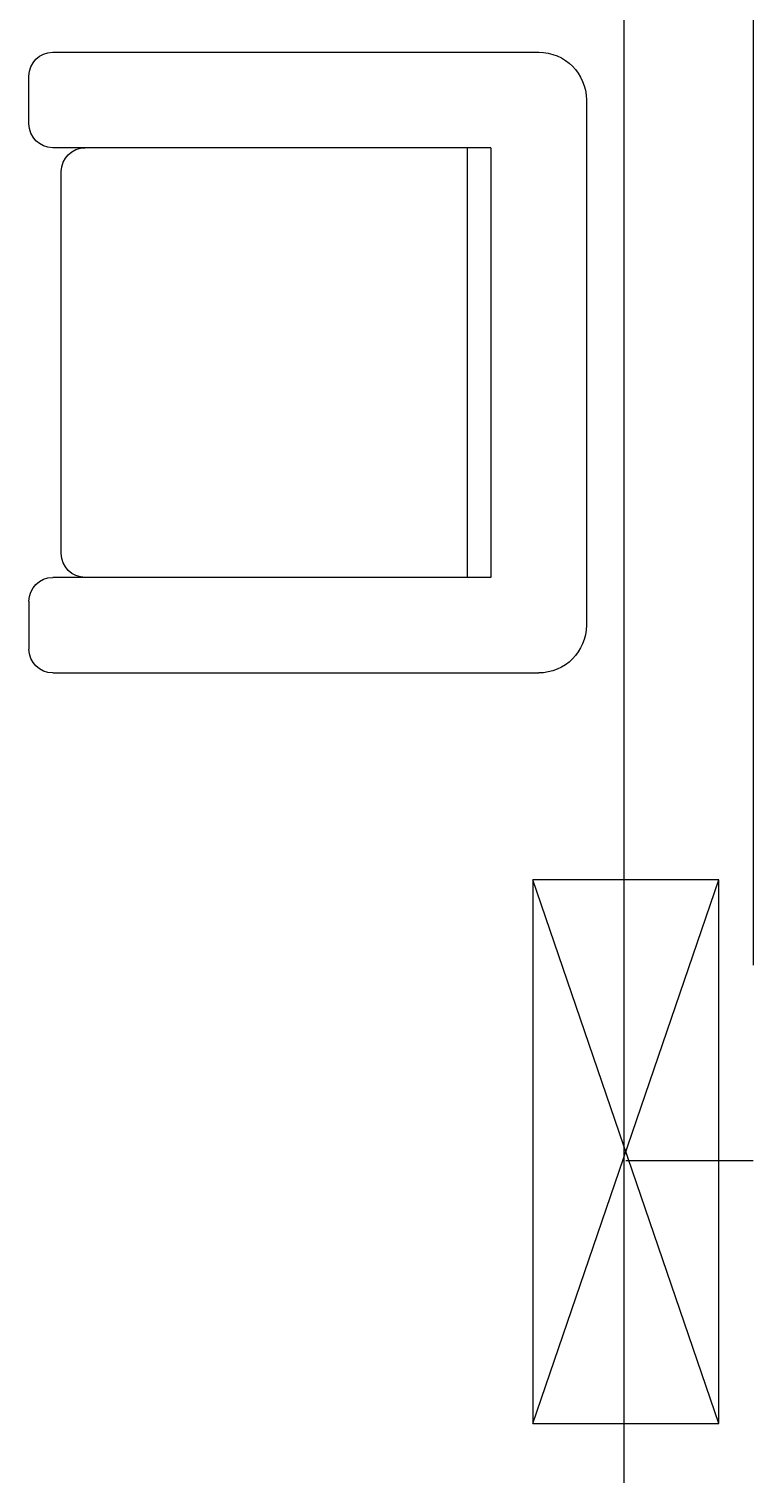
# Model space of a CAD drawing. Header units: inches. Extents: x 482566 to 494966, y -26460 to -22226.
# Drawn here: x 486328.2 to 486368, y -26175.7 to -26096.3 of the extents above; entities that cross this region are included whole.
import ezdxf

# ---------------------------------------------------------------- set-up
doc = ezdxf.new("R2010")
doc.units = ezdxf.units.IN
doc.header["$LTSCALE"] = 15
doc.header["$MEASUREMENT"] = 0
doc.linetypes.add('TRATTEGGIATA2', pattern=[9.525, 6.35, -3.175])
for name, color, linetype in [('furniture', 4, 'Continuous'), ('I-WALL-IN', 3, 'Continuous'), ('SUI GAS LINE', 30, 'TRATTEGGIATA2')]:
    doc.layers.add(name, color=color, linetype=linetype)

# ---------------------------------------------------------------- blocks, each defined once
blk = doc.blocks.new('CH_13')
for p, q in [((275, 0), (-275, 0)), ((-325, -558.9), (-325, -50)), ((325, -558.9), (325, -50)), ((-225, -100), (-225, -558.9)), ((225, -100), (-225, -100)), ((225, -100), (225, -558.9)), ((225, -125), (-225, -125)), ((-200, -550), (200, -550)), ((-250, -583.9), (-300, -583.9)), ((250, -583.9), (300, -583.9))]:
    blk.add_line(p, q)
for centre, radius, start, end in [((-275, -50), 50, 90, 180), ((275, -50), 50, 0, 90), ((-200, -525), 25, 180, 270), ((200, -525), 25, 270, 0), ((-300, -558.9), 25, 180, 270), ((-250, -558.9), 25, 270, 0), ((250, -558.9), 25, 180, 270), ((300, -558.9), 25, 270, 0)]:
    blk.add_arc(centre, radius, start, end)

msp = doc.modelspace()

# ---------------------------------------------------------------- linework, layer by layer
at = {"ltscale": 3}
for p, q in [((486366.114, -26143.065), (486355.886, -26143.065)), ((486355.886, -26143.065), (486355.886, -26172.935)), ((486366.114, -26172.935), (486355.886, -26143.065)), ((486355.886, -26143.065), (486355.886, -26172.935)), ((486355.886, -26172.935), (486366.114, -26143.065)), ((486366.114, -26172.935), (486366.114, -26143.065)), ((486355.886, -26172.935), (486366.114, -26172.935))]:
    msp.add_line(p, q, dxfattribs=at)
at = {"layer": 'I-WALL-IN', "elevation": 6.93}
msp.add_lwpolyline([(486360.903, -26056.721), (486360.903, -26252.471)], dxfattribs=at)
at = {"layer": 'SUI GAS LINE'}
for p, q in [((486368, -26052.5), (486368, -26158.5)), ((486368, -26158.5), (486361, -26158.5))]:
    msp.add_line(p, q, dxfattribs=at)

# ---------------------------------------------------------------- block references
at = {"layer": 'furniture', "extrusion": (0, 0, -1), "xscale": 0.05247266525166202, "yscale": 0.05247266525166202, "zscale": -0.05247266525166202, "rotation": 90.00000000000001}
msp.add_blockref('CH_13', (-486358.839, -26114.639), dxfattribs=at)

doc.saveas('drawing.dxf')
